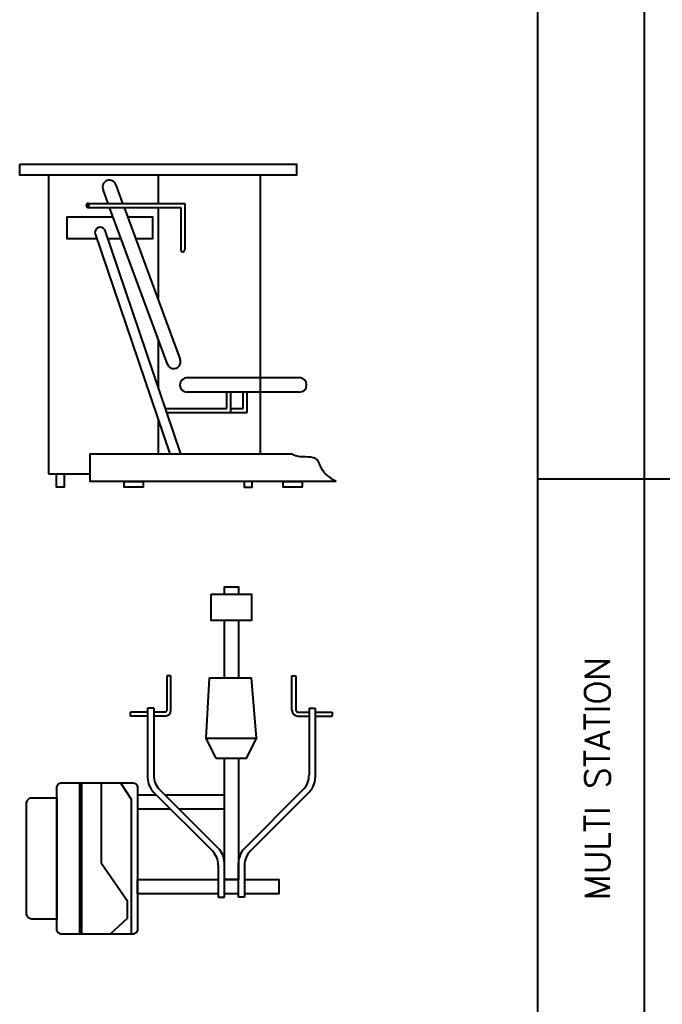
# Model space of a CAD drawing. Header units: millimetres. Extents: x 24547 to 62889, y 34568 to 56011.
# Drawn here: x 52165 to 55349, y 44328 to 49204 of the extents above; entities that cross this region are included whole.
import ezdxf

# ---------------------------------------------------------------- set-up
doc = ezdxf.new("R2010")
doc.units = ezdxf.units.MM
doc.layers.add('www.cad-blocks.net', color=7, linetype='Continuous')
doc.styles.get("Standard").update_dxf_attribs({"font": 'arial.ttf'})

# ---------------------------------------------------------------- blocks, each defined once
blk = doc.blocks.new('A$C0DD12CB0')
for p, q in [((715, 1280), (695, 1280)), ((695, 1280), (695, 1110)), ((715, 1110), (715, 1280)), ((890, 970), (906.4, 1270)), ((1140, 970), (1115, 1270)), ((1315, 1110), (1315, 1280)), ((1315, 1280), (1335, 1280)), ((1335, 1280), (1335, 1110)), ((600, 1100), (515, 1100)), ((515, 1080), (515, 1100)), ((600, 1080), (515, 1080)), ((600, 1120), (600, 774.4)), ((630, 1120), (600, 1120)), ((630, 1120), (630, 786.9)), ((685, 1100), (630, 1100)), ((685, 1080), (630, 1080)), ((1345, 1100), (1400, 1100)), ((1345, 1080), (1400, 1080)), ((1400, 1120), (1400, 786.9)), ((1400, 1120), (1430, 1120)), ((1430, 1120), (1430, 774.4)), ((1430, 1100), (1515, 1100)), ((1430, 1080), (1515, 1080)), ((1515, 1100), (1515, 1080)), ((890, 970), (1140, 970)), ((940, 870), (890, 970)), ((1090, 870), (1140, 970)), ((262.4, 750), (262.4, 0)), ((271.7, 750), (271.7, 0)), ((370.3, 750), (370.3, 353)), ((465.7, 750), (518.4, 669)), ((550, 690), (643, 690)), ((920.7, 412.3), (629.3, 703.7)), ((950.7, 424.7), (659.3, 716.1)), ((685.4, 690), (980, 690)), ((1079.3, 424.7), (1370.7, 716.1)), ((1109.3, 412.3), (1400.7, 703.7)), ((518.4, 669), (518.4, 0)), ((550, 620), (713, 620)), ((755.4, 620), (980, 620)), ((370.3, 353), (498.3, 167.3)), ((950, 341.6), (950, 183)), ((980, 183), (980, 354)), ((1050, 183), (1050, 354)), ((1080, 341.6), (1080, 183)), ((550, 200), (550, 270)), ((550, 270), (950, 270)), ((950, 200), (550, 200)), ((498.3, 167.3), (498.3, 77)), ((950, 183), (980, 183)), ((1080, 183), (1050, 183)), ((498.3, 77), (414.2, 0))]:
    blk.add_line(p, q)
for points in [[(980, 1683.3), (980, 1720), (1050, 1720), (1050, 1683.3)], [(980, 1270), (980, 1553.3)], [(1050, 1553.3), (1050, 1270)], [(906.4, 1270), (1115, 1270)], [(1090, 870), (940, 870)], [(1050, 870), (1050, 270), (980, 270), (980, 870)], [(980, 270), (1050, 270)], [(1080, 270), (1250, 270), (1250, 200), (1080, 200)], [(1050, 200), (980, 200)]]:
    blk.add_lwpolyline(points)
blk.add_lwpolyline([(915, 1683.3), (1115, 1683.3), (1115, 1553.3), (915, 1553.3)], close=True)
for points in [[(175, 750), (525, 750, -0.414214), (550, 725), (550, 25, -0.414214), (525, 0), (175, 0, -0.414214), (150, 25), (150, 725, -0.414214)], [(25, 675), (150, 675), (150, 75), (25, 75, -0.414214), (0, 100), (0, 650, -0.414214)]]:
    blk.add_lwpolyline(points, format="xyb", close=True)
for centre, radius, start, end in [((685, 1110), 30, 270, 0), ((685, 1110), 10, 270, 0), ((1345, 1110), 30, 180, 270), ((1345, 1110), 10, 180, 270), ((730, 786.9), 100, 180, 225), ((1300, 786.9), 100, 315, 0), ((700, 774.4), 100, 180, 225), ((1330, 774.4), 100, 315, 0), ((850, 341.6), 100, 0, 45), ((880, 354), 100, 0, 45), ((1150, 354), 100, 135, 180), ((1180, 341.6), 100, 135, 180)]:
    blk.add_arc(centre, radius, start, end)
blk = doc.blocks.new('A$C3CBF6AB9')
at = {"ltscale": 0.0025}
for p, q in [((142.3, 1545.9), (142.3, 66.2)), ((686, 1545.9), (686, 1406.1)), ((1192, 1545.9), (1192, 166.2)), ((339.6, 1406.1), (818.1, 1406.1)), ((339.6, 1386.1), (798.1, 1386.1)), ((686, 1386.1), (686, 928.8)), ((798.1, 1386.1), (798.1, 1176)), ((818.1, 1406.1), (818.1, 1176)), ((419.7, 1276.4), (797.2, 166.2)), ((372.3, 1260.3), (744.4, 166.2)), ((686, 733.8), (686, 493.2)), ((1026.8, 390.4), (1026.8, 470.6)), ((1046.8, 370.4), (1046.8, 470.6)), ((1106.9, 390.4), (1106.9, 470.6)), ((1126.9, 370.4), (1126.9, 470.6)), ((720.9, 390.4), (1026.8, 390.4)), ((1046.8, 390.4), (1106.9, 390.4)), ((727.7, 370.4), (1126.9, 370.4)), ((686, 337.9), (686, 166.2)), ((142.3, 66.2), (350, 66.2))]:
    blk.add_line(p, q, dxfattribs=at)
for points in [[(0, 1600), (1372, 1600), (1372, 1545.9), (0, 1545.9)], [(182.8, 66.2), (221.2, 66.2), (221.2, 0), (182.8, 0)], [(517, 28.9), (611.5, 28.9), (611.5, 0), (517, 0)], [(1305.7, 28.9), (1400.2, 28.9), (1400.2, 0), (1305.7, 0)]]:
    blk.add_lwpolyline(points, close=True, dxfattribs=at)
for points in [[(438.5, 1406.1), (413.1, 1475.3)], [(476.3, 1498.5), (510.3, 1406.1)], [(731.7, 609.5), (445.9, 1386.1)], [(517.7, 1386.1), (795, 632.8)], [(382.3, 1231), (235.1, 1231), (235.1, 1338.7), (463.3, 1338.7)], [(535.1, 1338.7), (659, 1338.7), (659, 1231), (574.8, 1231)], [(503, 1231), (435.1, 1231)], [(830.2, 543.3), (1385.7, 543.3)], [(1385.7, 470.6), (830.2, 470.6)], [(1567.6, 28.9), (350, 28.9), (350, 166.2), (1344.8, 166.2)], [(1113.1, 28.9), (1113.1, 0), (1151.5, 0), (1151.5, 28.9)]]:
    blk.add_lwpolyline(points, dxfattribs=at)
blk.add_circle((339.6, 1396.1), 3.24, dxfattribs=at)
for centre, radius, start, end in [((444.7, 1486.9), 33.7, 20.208, 200.208), ((339.6, 1396.1), 10, 90, 270), ((398.3, 1261.6), 26, 34.6602, 182.9005), ((808.1, 1176), 10, 180, 0), ((763.4, 621.1), 33.7, 200.208, 20.208), ((830.2, 507), 36.4, 90, 270), ((1385.7, 507), 36.4, 270, 90)]:
    blk.add_arc(centre, radius, start, end, dxfattribs=at)
blk.add_spline([(1567.6, 28.9), (1495.8, 93.9), (1474.5, 134.9), (1374.4, 153.8), (1344.8, 166.2)], degree=3, dxfattribs=at)
blk = doc.blocks.new('FORMAT')
at = {"layer": 'www.cad-blocks.net', "color": 155, "true_color": 0x546d8e}
for p, q in [((54732.1, 46715), (54732.1, 55285.1)), ((55261.6, 46715), (55261.6, 55285.1)), ((62888.5, 46929), (54732.1, 46929)), ((54732.1, 44113), (54732.1, 46715)), ((55261.6, 44113), (55261.6, 46715))]:
    blk.add_line(p, q, dxfattribs=at)
at = {"layer": 'www.cad-blocks.net', "color": 155, "true_color": 0x546d8e, "insert": (54964.7, 44843), "char_height": 125, "attachment_point": 1, "rotation": 90}
blk.add_mtext_dynamic_manual_height_columns('{\\Fsimplex|c0;MULTI STATION}', width=5331.342, gutter_width=12.5, heights=[0], dxfattribs=at)

msp = doc.modelspace()

# ---------------------------------------------------------------- block references
for name, p in [('FORMAT', (0, 0)), ('A$C3CBF6AB9', (52164.8, 46888.7)), ('A$C0DD12CB0', (52199, 44675))]:
    msp.add_blockref(name, p)

doc.saveas('drawing.dxf')
